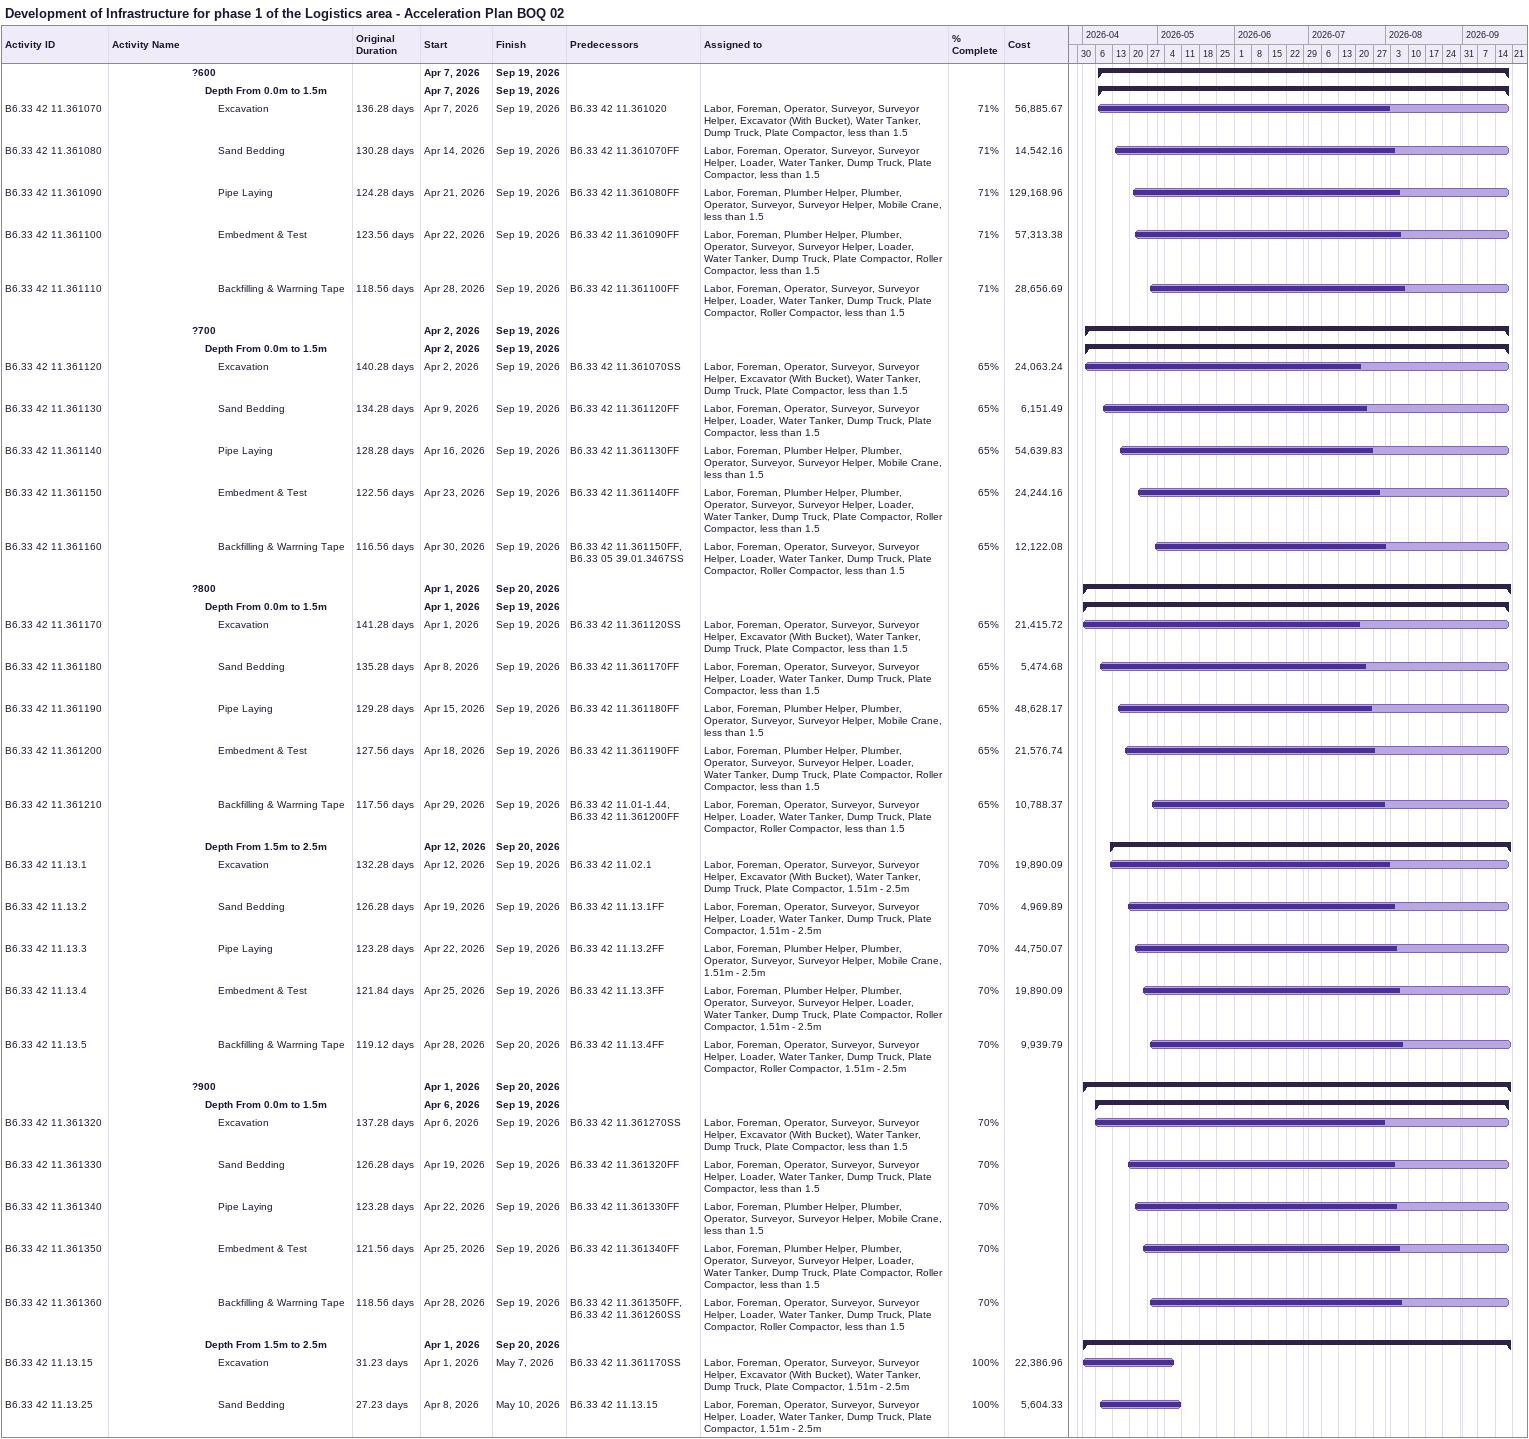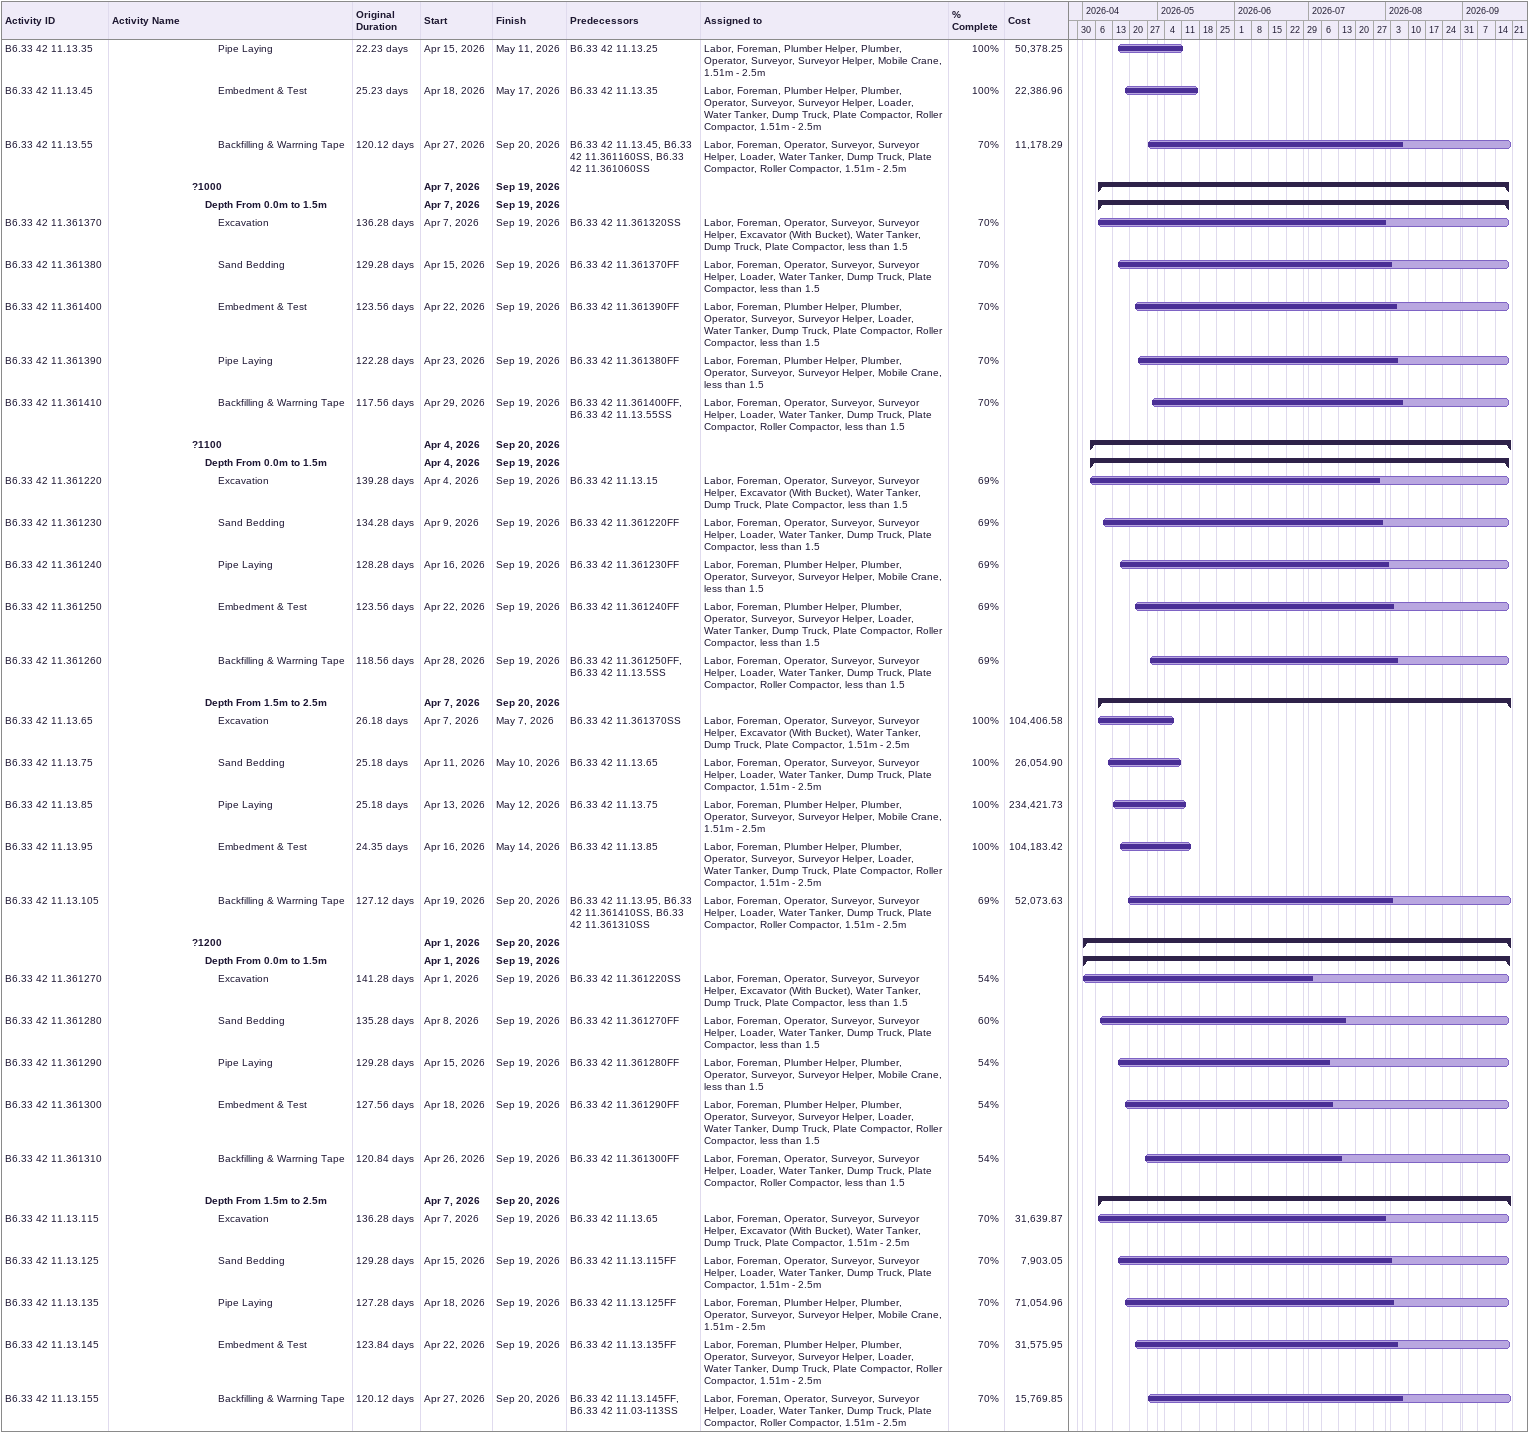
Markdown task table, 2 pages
Development of Infrastructure for phase 1 of the Logistics area - Acceleration Plan BOQ 02

| ID | Level | Task | Original duration | Start | Finish | Predecessors | Resources | % complete | Cost |
|---|---|---|---|---|---|---|---|---|---|
|  | 7 | **?600** |  | 2026-04-07 | 2026-09-19 |  |  |  |  |
|  | 8 | **Depth From 0.0m to 1.5m** |  | 2026-04-07 | 2026-09-19 |  |  |  |  |
| B6.33 42 11.361070 | 9 | Excavation | 136.28d | 2026-04-07 | 2026-09-19 | B6.33 42 11.361020 | Labor, Foreman, Operator, Surveyor, Surveyor Helper, Excavator (With Bucket), Water Tanker, Dump Truck, Plate Compactor, less than 1.5 | 71 | 56885.67 |
| B6.33 42 11.361080 | 9 | Sand Bedding | 130.28d | 2026-04-14 | 2026-09-19 | B6.33 42 11.361070FF | Labor, Foreman, Operator, Surveyor, Surveyor Helper, Loader, Water Tanker, Dump Truck, Plate Compactor, less than 1.5 | 71 | 14542.16 |
| B6.33 42 11.361090 | 9 | Pipe Laying | 124.28d | 2026-04-21 | 2026-09-19 | B6.33 42 11.361080FF | Labor, Foreman, Plumber Helper, Plumber, Operator, Surveyor, Surveyor Helper, Mobile Crane, less than 1.5 | 71 | 129168.96 |
| B6.33 42 11.361100 | 9 | Embedment & Test | 123.56d | 2026-04-22 | 2026-09-19 | B6.33 42 11.361090FF | Labor, Foreman, Plumber Helper, Plumber, Operator, Surveyor, Surveyor Helper, Loader, Water Tanker, Dump Truck, Plate Compactor, Roller Compactor, less than 1.5 | 71 | 57313.38 |
| B6.33 42 11.361110 | 9 | Backfilling & Warrning Tape | 118.56d | 2026-04-28 | 2026-09-19 | B6.33 42 11.361100FF | Labor, Foreman, Operator, Surveyor, Surveyor Helper, Loader, Water Tanker, Dump Truck, Plate Compactor, Roller Compactor, less than 1.5 | 71 | 28656.69 |
|  | 7 | **?700** |  | 2026-04-02 | 2026-09-19 |  |  |  |  |
|  | 8 | **Depth From 0.0m to 1.5m** |  | 2026-04-02 | 2026-09-19 |  |  |  |  |
| B6.33 42 11.361120 | 9 | Excavation | 140.28d | 2026-04-02 | 2026-09-19 | B6.33 42 11.361070SS | Labor, Foreman, Operator, Surveyor, Surveyor Helper, Excavator (With Bucket), Water Tanker, Dump Truck, Plate Compactor, less than 1.5 | 65 | 24063.24 |
| B6.33 42 11.361130 | 9 | Sand Bedding | 134.28d | 2026-04-09 | 2026-09-19 | B6.33 42 11.361120FF | Labor, Foreman, Operator, Surveyor, Surveyor Helper, Loader, Water Tanker, Dump Truck, Plate Compactor, less than 1.5 | 65 | 6151.49 |
| B6.33 42 11.361140 | 9 | Pipe Laying | 128.28d | 2026-04-16 | 2026-09-19 | B6.33 42 11.361130FF | Labor, Foreman, Plumber Helper, Plumber, Operator, Surveyor, Surveyor Helper, Mobile Crane, less than 1.5 | 65 | 54639.83 |
| B6.33 42 11.361150 | 9 | Embedment & Test | 122.56d | 2026-04-23 | 2026-09-19 | B6.33 42 11.361140FF | Labor, Foreman, Plumber Helper, Plumber, Operator, Surveyor, Surveyor Helper, Loader, Water Tanker, Dump Truck, Plate Compactor, Roller Compactor, less than 1.5 | 65 | 24244.16 |
| B6.33 42 11.361160 | 9 | Backfilling & Warrning Tape | 116.56d | 2026-04-30 | 2026-09-19 | B6.33 42 11.361150FF, B6.33 05 39.01.3467SS | Labor, Foreman, Operator, Surveyor, Surveyor Helper, Loader, Water Tanker, Dump Truck, Plate Compactor, Roller Compactor, less than 1.5 | 65 | 12122.08 |
|  | 7 | **?800** |  | 2026-04-01 | 2026-09-20 |  |  |  |  |
|  | 8 | **Depth From 0.0m to 1.5m** |  | 2026-04-01 | 2026-09-19 |  |  |  |  |
| B6.33 42 11.361170 | 9 | Excavation | 141.28d | 2026-04-01 | 2026-09-19 | B6.33 42 11.361120SS | Labor, Foreman, Operator, Surveyor, Surveyor Helper, Excavator (With Bucket), Water Tanker, Dump Truck, Plate Compactor, less than 1.5 | 65 | 21415.72 |
| B6.33 42 11.361180 | 9 | Sand Bedding | 135.28d | 2026-04-08 | 2026-09-19 | B6.33 42 11.361170FF | Labor, Foreman, Operator, Surveyor, Surveyor Helper, Loader, Water Tanker, Dump Truck, Plate Compactor, less than 1.5 | 65 | 5474.68 |
| B6.33 42 11.361190 | 9 | Pipe Laying | 129.28d | 2026-04-15 | 2026-09-19 | B6.33 42 11.361180FF | Labor, Foreman, Plumber Helper, Plumber, Operator, Surveyor, Surveyor Helper, Mobile Crane, less than 1.5 | 65 | 48628.17 |
| B6.33 42 11.361200 | 9 | Embedment & Test | 127.56d | 2026-04-18 | 2026-09-19 | B6.33 42 11.361190FF | Labor, Foreman, Plumber Helper, Plumber, Operator, Surveyor, Surveyor Helper, Loader, Water Tanker, Dump Truck, Plate Compactor, Roller Compactor, less than 1.5 | 65 | 21576.74 |
| B6.33 42 11.361210 | 9 | Backfilling & Warrning Tape | 117.56d | 2026-04-29 | 2026-09-19 | B6.33 42 11.01-1.44, B6.33 42 11.361200FF | Labor, Foreman, Operator, Surveyor, Surveyor Helper, Loader, Water Tanker, Dump Truck, Plate Compactor, Roller Compactor, less than 1.5 | 65 | 10788.37 |
|  | 8 | **Depth From 1.5m to 2.5m** |  | 2026-04-12 | 2026-09-20 |  |  |  |  |
| B6.33 42 11.13.1 | 9 | Excavation | 132.28d | 2026-04-12 | 2026-09-19 | B6.33 42 11.02.1 | Labor, Foreman, Operator, Surveyor, Surveyor Helper, Excavator (With Bucket), Water Tanker, Dump Truck, Plate Compactor, 1.51m - 2.5m | 70 | 19890.09 |
| B6.33 42 11.13.2 | 9 | Sand Bedding | 126.28d | 2026-04-19 | 2026-09-19 | B6.33 42 11.13.1FF | Labor, Foreman, Operator, Surveyor, Surveyor Helper, Loader, Water Tanker, Dump Truck, Plate Compactor, 1.51m - 2.5m | 70 | 4969.89 |
| B6.33 42 11.13.3 | 9 | Pipe Laying | 123.28d | 2026-04-22 | 2026-09-19 | B6.33 42 11.13.2FF | Labor, Foreman, Plumber Helper, Plumber, Operator, Surveyor, Surveyor Helper, Mobile Crane, 1.51m - 2.5m | 70 | 44750.07 |
| B6.33 42 11.13.4 | 9 | Embedment & Test | 121.84d | 2026-04-25 | 2026-09-19 | B6.33 42 11.13.3FF | Labor, Foreman, Plumber Helper, Plumber, Operator, Surveyor, Surveyor Helper, Loader, Water Tanker, Dump Truck, Plate Compactor, Roller Compactor, 1.51m - 2.5m | 70 | 19890.09 |
| B6.33 42 11.13.5 | 9 | Backfilling & Warrning Tape | 119.12d | 2026-04-28 | 2026-09-20 | B6.33 42 11.13.4FF | Labor, Foreman, Operator, Surveyor, Surveyor Helper, Loader, Water Tanker, Dump Truck, Plate Compactor, Roller Compactor, 1.51m - 2.5m | 70 | 9939.79 |
|  | 7 | **?900** |  | 2026-04-01 | 2026-09-20 |  |  |  |  |
|  | 8 | **Depth From 0.0m to 1.5m** |  | 2026-04-06 | 2026-09-19 |  |  |  |  |
| B6.33 42 11.361320 | 9 | Excavation | 137.28d | 2026-04-06 | 2026-09-19 | B6.33 42 11.361270SS | Labor, Foreman, Operator, Surveyor, Surveyor Helper, Excavator (With Bucket), Water Tanker, Dump Truck, Plate Compactor, less than 1.5 | 70 |  |
| B6.33 42 11.361330 | 9 | Sand Bedding | 126.28d | 2026-04-19 | 2026-09-19 | B6.33 42 11.361320FF | Labor, Foreman, Operator, Surveyor, Surveyor Helper, Loader, Water Tanker, Dump Truck, Plate Compactor, less than 1.5 | 70 |  |
| B6.33 42 11.361340 | 9 | Pipe Laying | 123.28d | 2026-04-22 | 2026-09-19 | B6.33 42 11.361330FF | Labor, Foreman, Plumber Helper, Plumber, Operator, Surveyor, Surveyor Helper, Mobile Crane, less than 1.5 | 70 |  |
| B6.33 42 11.361350 | 9 | Embedment & Test | 121.56d | 2026-04-25 | 2026-09-19 | B6.33 42 11.361340FF | Labor, Foreman, Plumber Helper, Plumber, Operator, Surveyor, Surveyor Helper, Loader, Water Tanker, Dump Truck, Plate Compactor, Roller Compactor, less than 1.5 | 70 |  |
| B6.33 42 11.361360 | 9 | Backfilling & Warrning Tape | 118.56d | 2026-04-28 | 2026-09-19 | B6.33 42 11.361350FF, B6.33 42 11.361260SS | Labor, Foreman, Operator, Surveyor, Surveyor Helper, Loader, Water Tanker, Dump Truck, Plate Compactor, Roller Compactor, less than 1.5 | 70 |  |
|  | 8 | **Depth From 1.5m to 2.5m** |  | 2026-04-01 | 2026-09-20 |  |  |  |  |
| B6.33 42 11.13.15 | 9 | Excavation | 31.23d | 2026-04-01 | 2026-05-07 | B6.33 42 11.361170SS | Labor, Foreman, Operator, Surveyor, Surveyor Helper, Excavator (With Bucket), Water Tanker, Dump Truck, Plate Compactor, 1.51m - 2.5m | 100 | 22386.96 |
| B6.33 42 11.13.25 | 9 | Sand Bedding | 27.23d | 2026-04-08 | 2026-05-10 | B6.33 42 11.13.15 | Labor, Foreman, Operator, Surveyor, Surveyor Helper, Loader, Water Tanker, Dump Truck, Plate Compactor, 1.51m - 2.5m | 100 | 5604.33 |
| B6.33 42 11.13.35 | 9 | Pipe Laying | 22.23d | 2026-04-15 | 2026-05-11 | B6.33 42 11.13.25 | Labor, Foreman, Plumber Helper, Plumber, Operator, Surveyor, Surveyor Helper, Mobile Crane, 1.51m - 2.5m | 100 | 50378.25 |
| B6.33 42 11.13.45 | 9 | Embedment & Test | 25.23d | 2026-04-18 | 2026-05-17 | B6.33 42 11.13.35 | Labor, Foreman, Plumber Helper, Plumber, Operator, Surveyor, Surveyor Helper, Loader, Water Tanker, Dump Truck, Plate Compactor, Roller Compactor, 1.51m - 2.5m | 100 | 22386.96 |
| B6.33 42 11.13.55 | 9 | Backfilling & Warrning Tape | 120.12d | 2026-04-27 | 2026-09-20 | B6.33 42 11.13.45, B6.33 42 11.361160SS, B6.33 42 11.361060SS | Labor, Foreman, Operator, Surveyor, Surveyor Helper, Loader, Water Tanker, Dump Truck, Plate Compactor, Roller Compactor, 1.51m - 2.5m | 70 | 11178.29 |
|  | 7 | **?1000** |  | 2026-04-07 | 2026-09-19 |  |  |  |  |
|  | 8 | **Depth From 0.0m to 1.5m** |  | 2026-04-07 | 2026-09-19 |  |  |  |  |
| B6.33 42 11.361370 | 9 | Excavation | 136.28d | 2026-04-07 | 2026-09-19 | B6.33 42 11.361320SS | Labor, Foreman, Operator, Surveyor, Surveyor Helper, Excavator (With Bucket), Water Tanker, Dump Truck, Plate Compactor, less than 1.5 | 70 |  |
| B6.33 42 11.361380 | 9 | Sand Bedding | 129.28d | 2026-04-15 | 2026-09-19 | B6.33 42 11.361370FF | Labor, Foreman, Operator, Surveyor, Surveyor Helper, Loader, Water Tanker, Dump Truck, Plate Compactor, less than 1.5 | 70 |  |
| B6.33 42 11.361400 | 9 | Embedment & Test | 123.56d | 2026-04-22 | 2026-09-19 | B6.33 42 11.361390FF | Labor, Foreman, Plumber Helper, Plumber, Operator, Surveyor, Surveyor Helper, Loader, Water Tanker, Dump Truck, Plate Compactor, Roller Compactor, less than 1.5 | 70 |  |
| B6.33 42 11.361390 | 9 | Pipe Laying | 122.28d | 2026-04-23 | 2026-09-19 | B6.33 42 11.361380FF | Labor, Foreman, Plumber Helper, Plumber, Operator, Surveyor, Surveyor Helper, Mobile Crane, less than 1.5 | 70 |  |
| B6.33 42 11.361410 | 9 | Backfilling & Warrning Tape | 117.56d | 2026-04-29 | 2026-09-19 | B6.33 42 11.361400FF, B6.33 42 11.13.55SS | Labor, Foreman, Operator, Surveyor, Surveyor Helper, Loader, Water Tanker, Dump Truck, Plate Compactor, Roller Compactor, less than 1.5 | 70 |  |
|  | 7 | **?1100** |  | 2026-04-04 | 2026-09-20 |  |  |  |  |
|  | 8 | **Depth From 0.0m to 1.5m** |  | 2026-04-04 | 2026-09-19 |  |  |  |  |
| B6.33 42 11.361220 | 9 | Excavation | 139.28d | 2026-04-04 | 2026-09-19 | B6.33 42 11.13.15 | Labor, Foreman, Operator, Surveyor, Surveyor Helper, Excavator (With Bucket), Water Tanker, Dump Truck, Plate Compactor, less than 1.5 | 69 |  |
| B6.33 42 11.361230 | 9 | Sand Bedding | 134.28d | 2026-04-09 | 2026-09-19 | B6.33 42 11.361220FF | Labor, Foreman, Operator, Surveyor, Surveyor Helper, Loader, Water Tanker, Dump Truck, Plate Compactor, less than 1.5 | 69 |  |
| B6.33 42 11.361240 | 9 | Pipe Laying | 128.28d | 2026-04-16 | 2026-09-19 | B6.33 42 11.361230FF | Labor, Foreman, Plumber Helper, Plumber, Operator, Surveyor, Surveyor Helper, Mobile Crane, less than 1.5 | 69 |  |
| B6.33 42 11.361250 | 9 | Embedment & Test | 123.56d | 2026-04-22 | 2026-09-19 | B6.33 42 11.361240FF | Labor, Foreman, Plumber Helper, Plumber, Operator, Surveyor, Surveyor Helper, Loader, Water Tanker, Dump Truck, Plate Compactor, Roller Compactor, less than 1.5 | 69 |  |
| B6.33 42 11.361260 | 9 | Backfilling & Warrning Tape | 118.56d | 2026-04-28 | 2026-09-19 | B6.33 42 11.361250FF, B6.33 42 11.13.5SS | Labor, Foreman, Operator, Surveyor, Surveyor Helper, Loader, Water Tanker, Dump Truck, Plate Compactor, Roller Compactor, less than 1.5 | 69 |  |
|  | 8 | **Depth From 1.5m to 2.5m** |  | 2026-04-07 | 2026-09-20 |  |  |  |  |
| B6.33 42 11.13.65 | 9 | Excavation | 26.18d | 2026-04-07 | 2026-05-07 | B6.33 42 11.361370SS | Labor, Foreman, Operator, Surveyor, Surveyor Helper, Excavator (With Bucket), Water Tanker, Dump Truck, Plate Compactor, 1.51m - 2.5m | 100 | 104406.58 |
| B6.33 42 11.13.75 | 9 | Sand Bedding | 25.18d | 2026-04-11 | 2026-05-10 | B6.33 42 11.13.65 | Labor, Foreman, Operator, Surveyor, Surveyor Helper, Loader, Water Tanker, Dump Truck, Plate Compactor, 1.51m - 2.5m | 100 | 26054.90 |
| B6.33 42 11.13.85 | 9 | Pipe Laying | 25.18d | 2026-04-13 | 2026-05-12 | B6.33 42 11.13.75 | Labor, Foreman, Plumber Helper, Plumber, Operator, Surveyor, Surveyor Helper, Mobile Crane, 1.51m - 2.5m | 100 | 234421.73 |
| B6.33 42 11.13.95 | 9 | Embedment & Test | 24.35d | 2026-04-16 | 2026-05-14 | B6.33 42 11.13.85 | Labor, Foreman, Plumber Helper, Plumber, Operator, Surveyor, Surveyor Helper, Loader, Water Tanker, Dump Truck, Plate Compactor, Roller Compactor, 1.51m - 2.5m | 100 | 104183.42 |
| B6.33 42 11.13.105 | 9 | Backfilling & Warrning Tape | 127.12d | 2026-04-19 | 2026-09-20 | B6.33 42 11.13.95, B6.33 42 11.361410SS, B6.33 42 11.361310SS | Labor, Foreman, Operator, Surveyor, Surveyor Helper, Loader, Water Tanker, Dump Truck, Plate Compactor, Roller Compactor, 1.51m - 2.5m | 69 | 52073.63 |
|  | 7 | **?1200** |  | 2026-04-01 | 2026-09-20 |  |  |  |  |
|  | 8 | **Depth From 0.0m to 1.5m** |  | 2026-04-01 | 2026-09-19 |  |  |  |  |
| B6.33 42 11.361270 | 9 | Excavation | 141.28d | 2026-04-01 | 2026-09-19 | B6.33 42 11.361220SS | Labor, Foreman, Operator, Surveyor, Surveyor Helper, Excavator (With Bucket), Water Tanker, Dump Truck, Plate Compactor, less than 1.5 | 54 |  |
| B6.33 42 11.361280 | 9 | Sand Bedding | 135.28d | 2026-04-08 | 2026-09-19 | B6.33 42 11.361270FF | Labor, Foreman, Operator, Surveyor, Surveyor Helper, Loader, Water Tanker, Dump Truck, Plate Compactor, less than 1.5 | 60 |  |
| B6.33 42 11.361290 | 9 | Pipe Laying | 129.28d | 2026-04-15 | 2026-09-19 | B6.33 42 11.361280FF | Labor, Foreman, Plumber Helper, Plumber, Operator, Surveyor, Surveyor Helper, Mobile Crane, less than 1.5 | 54 |  |
| B6.33 42 11.361300 | 9 | Embedment & Test | 127.56d | 2026-04-18 | 2026-09-19 | B6.33 42 11.361290FF | Labor, Foreman, Plumber Helper, Plumber, Operator, Surveyor, Surveyor Helper, Loader, Water Tanker, Dump Truck, Plate Compactor, Roller Compactor, less than 1.5 | 54 |  |
| B6.33 42 11.361310 | 9 | Backfilling & Warrning Tape | 120.84d | 2026-04-26 | 2026-09-19 | B6.33 42 11.361300FF | Labor, Foreman, Operator, Surveyor, Surveyor Helper, Loader, Water Tanker, Dump Truck, Plate Compactor, Roller Compactor, less than 1.5 | 54 |  |
|  | 8 | **Depth From 1.5m to 2.5m** |  | 2026-04-07 | 2026-09-20 |  |  |  |  |
| B6.33 42 11.13.115 | 9 | Excavation | 136.28d | 2026-04-07 | 2026-09-19 | B6.33 42 11.13.65 | Labor, Foreman, Operator, Surveyor, Surveyor Helper, Excavator (With Bucket), Water Tanker, Dump Truck, Plate Compactor, 1.51m - 2.5m | 70 | 31639.87 |
| B6.33 42 11.13.125 | 9 | Sand Bedding | 129.28d | 2026-04-15 | 2026-09-19 | B6.33 42 11.13.115FF | Labor, Foreman, Operator, Surveyor, Surveyor Helper, Loader, Water Tanker, Dump Truck, Plate Compactor, 1.51m - 2.5m | 70 | 7903.05 |
| B6.33 42 11.13.135 | 9 | Pipe Laying | 127.28d | 2026-04-18 | 2026-09-19 | B6.33 42 11.13.125FF | Labor, Foreman, Plumber Helper, Plumber, Operator, Surveyor, Surveyor Helper, Mobile Crane, 1.51m - 2.5m | 70 | 71054.96 |
| B6.33 42 11.13.145 | 9 | Embedment & Test | 123.84d | 2026-04-22 | 2026-09-19 | B6.33 42 11.13.135FF | Labor, Foreman, Plumber Helper, Plumber, Operator, Surveyor, Surveyor Helper, Loader, Water Tanker, Dump Truck, Plate Compactor, Roller Compactor, 1.51m - 2.5m | 70 | 31575.95 |
| B6.33 42 11.13.155 | 9 | Backfilling & Warrning Tape | 120.12d | 2026-04-27 | 2026-09-20 | B6.33 42 11.13.145FF, B6.33 42 11.03-113SS | Labor, Foreman, Operator, Surveyor, Surveyor Helper, Loader, Water Tanker, Dump Truck, Plate Compactor, Roller Compactor, 1.51m - 2.5m | 70 | 15769.85 |
